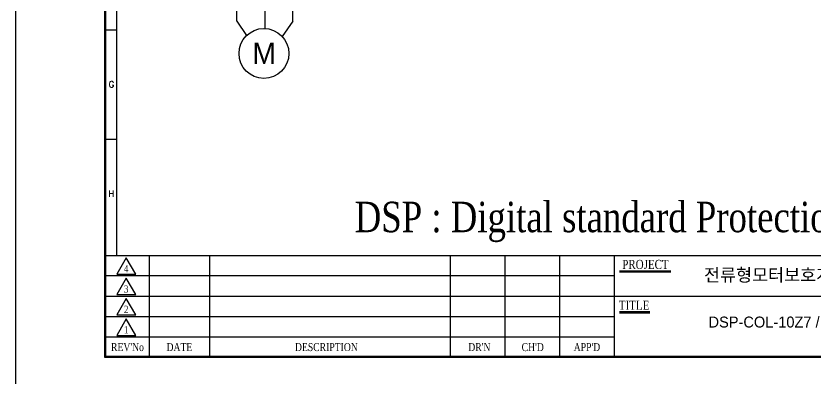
# Model space of a CAD drawing. Header units: millimetres. Extents: x 25 to 865, y 25 to 606.
# Drawn here: x 25.4 to 243.1, y 311 to 409.6 of the extents above; entities that cross this region are included whole.
import ezdxf
from ezdxf.enums import TextEntityAlignment as Align

# ---------------------------------------------------------------- set-up
doc = ezdxf.new("R2010")
doc.units = ezdxf.units.MM
for name, color, linetype in [('10', 1, 'Continuous'), ('20', 2, 'Continuous'), ('30', 3, 'Continuous'), ('40', 4, 'Continuous'), ('70', 7, 'Continuous'), ('ASHADE', 7, 'Continuous')]:
    doc.layers.add(name, color=color, linetype=linetype)
doc.styles.add('ghs', font='NGULIM.TTF')
doc.styles.add('SIMPLEX', font='SIMPLEX')
doc.styles.add('SS', font='batang.ttc', dxfattribs={"width": 0.8})

msp = doc.modelspace()

# ---------------------------------------------------------------- linework, layer by layer
msp.add_lwpolyline([(25.35, 605.717), (865.266, 605.717), (865.266, 24.679), (25.35, 24.679)], close=True)
at = {"layer": '10', "color": 7}
for p, q in [((189.574, 340.066), (203.542, 340.066)), ((189.574, 328.978), (197.827, 328.978))]:
    msp.add_line(p, q, dxfattribs=at)
for points in [[(55.354, 343.891), (52.782, 339.436), (57.926, 339.436)], [(55.354, 338.347), (52.782, 333.892), (57.926, 333.892)], [(55.354, 332.803), (52.782, 328.348), (57.926, 328.348)], [(55.354, 327.259), (52.782, 322.804), (57.926, 322.804)]]:
    msp.add_lwpolyline(points, close=True, dxfattribs=at)
at = {"layer": '20', "color": 7}
msp.add_line((52.757, 344.489), (52.757, 580.802), dxfattribs=at)
at = {"layer": '30', "color": 7}
for p, q in [((49.49, 405.869), (52.757, 405.869)), ((49.49, 376.169), (52.757, 376.169))]:
    msp.add_line(p, q, dxfattribs=at)
at = {"layer": '40', "color": 7}
for p, q in [((61.633, 344.489), (61.633, 316.769)), ((77.968, 344.489), (77.968, 316.769)), ((143.54, 344.489), (143.54, 316.769)), ((158.39, 344.489), (158.39, 316.769)), ((173.24, 344.489), (173.24, 316.769)), ((188.09, 344.489), (188.09, 316.769)), ((188.09, 338.945), (49.49, 338.945)), ((188.09, 333.401), (49.49, 333.401)), ((277.19, 333.401), (188.09, 333.401)), ((188.09, 327.857), (49.49, 327.857)), ((188.09, 322.313), (49.49, 322.313))]:
    msp.add_line(p, q, dxfattribs=at)
at = {"layer": '70', "color": 7}
for p, q in [((49.49, 344.489), (425.69, 344.489)), ((189.574, 340.363), (203.542, 340.363)), ((189.574, 329.275), (197.827, 329.275))]:
    msp.add_line(p, q, dxfattribs=at)
for points in [[(425.69, 316.769), (49.49, 316.769), (49.49, 584.069), (425.69, 584.069)], [(425.393, 317.066), (49.787, 317.066), (49.787, 583.772), (425.393, 583.772)]]:
    msp.add_lwpolyline(points, close=True, dxfattribs=at)
at = {"layer": 'ASHADE'}
for p, q in [((85.406, 408.226), (85.406, 424.944)), ((100.662, 408.215), (100.662, 424.944))]:
    msp.add_line(p, q, dxfattribs=at)
at = {"layer": 'ASHADE', "ltscale": 2}
for p, q in [((93.037, 424.944), (93.037, 406.206)), ((85.406, 408.226), (88.102, 404.293)), ((100.662, 408.215), (97.801, 404.042))]:
    msp.add_line(p, q, dxfattribs=at)
msp.add_circle((92.829, 399.423), 6.786, dxfattribs=at)

# ---------------------------------------------------------------- texts
at = {"color": 7, "linetype": 'ByBlock', "lineweight": 0, "style": 'SS', "width": 0.8}
msp.add_text('DSP : Digital standard Protection 계전기', height=8.28113, dxfattribs=at).set_placement((117.529, 350.85))
at = {"layer": '30', "color": 7, "style": 'SIMPLEX'}
for s, p in [('G', (51.322, 391.019)), ('H', (51.322, 361.319))]:
    msp.add_text(s, height=1.683, dxfattribs=at).set_placement(p, align=Align.MIDDLE)
at = {"layer": '40', "color": 7, "style": 'SS', "width": 0.8}
for s, height, p in [('4', 1.98, (55.342, 339.97)), ('3', 1.98, (55.342, 334.426)), ('2', 1.98, (55.342, 328.882)), ('1', 1.98, (55.342, 323.338)), ("REV'No", 2.178, (55.687, 318.542)), ('DATE', 2.178, (69.822, 318.542)), ('DESCRIPTION', 2.178, (109.814, 318.542)), ("DR'N", 2.178, (151.44, 318.536)), ("CH'D", 2.178, (165.971, 318.536)), ("APP'D", 2.178, (180.73, 318.536))]:
    msp.add_text(s, height=height, dxfattribs=at).set_placement(p, align=Align.CENTER)
at = {"layer": '70', "color": 7, "style": 'SS', "width": 0.8}
for s, p in [('PROJECT', (196.651, 340.854)), ('TITLE', (193.547, 329.766))]:
    msp.add_text(s, height=2.475, dxfattribs=at).set_placement(p, align=Align.CENTER)
at = {"layer": 'ASHADE', "ltscale": 2, "style": 'ghs'}
for s, height, p in [('M', 5.721, (89.693, 396.589)), ('전류형모터보호계전기', 3.4749, (212.58, 337.48)), ('DSP-COL-10Z7 / 70Z7', 2.97, (213.808, 324.945))]:
    msp.add_text(s, height=height, dxfattribs=at).set_placement(p)

doc.saveas('drawing.dxf')
